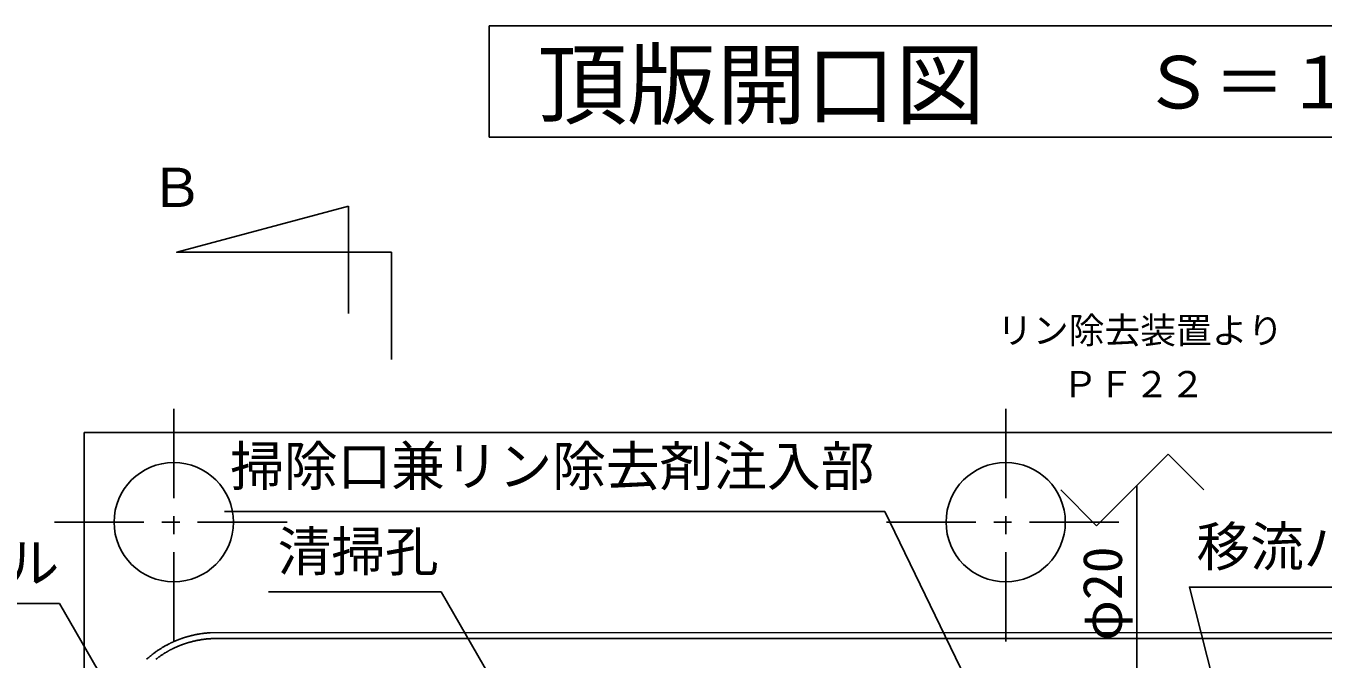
# Model space of a CAD drawing. Units: millimetres, scale not verified. Extents: x -24028 to 8910, y -6308 to 6308.
# Drawn here: x -6005 to -3830, y 1526 to 2587 of the extents above; entities that cross this region are included whole.
import ezdxf
from ezdxf.enums import TextEntityAlignment as Align

# ---------------------------------------------------------------- set-up
doc = ezdxf.new("R2010")
doc.units = ezdxf.units.MM
doc.header["$LTSCALE"] = 30
doc.linetypes.add('CHAIN1', pattern=[8, 5, -1, 1, -1])
for name, color, linetype, lineweight in [('0-4_08', 2, 'CHAIN1', 25), ('0-5_空気管', 3, 'Continuous', 25), ('0-6_07', 3, 'Continuous', 25), ('0-C_機器', 2, 'Continuous', 25)]:
    doc.layers.add(name, color=color, linetype=linetype, lineweight=lineweight)
doc.styles.add('ＭＳ ゴシック', font='')
doc.styles.get('ＭＳ ゴシック').set_extended_font_data('MS Gothic')

msp = doc.modelspace()

# ---------------------------------------------------------------- linework, layer by layer
at = {"layer": '0-4_08'}
for p, q in [((-5757.24, 1555.64), (-5757.24, 1955.64)), ((-4362.24, 1555.64), (-4362.24, 1955.64)), ((-5957.24, 1755.64), (-5557.24, 1755.64)), ((-4562.24, 1755.64), (-4162.24, 1755.64))]:
    msp.add_line(p, q, dxfattribs=at)
at = {"layer": '0-4_08', "linetype": 'Continuous'}
for centre in [(-5757.24, 1755.64), (-4362.24, 1755.64)]:
    msp.add_circle(centre, 100, dxfattribs=at)
at = {"layer": '0-5_空気管'}
for p, q in [((-5464.2, 2285.09), (-5464.2, 2105.09)), ((-5392.2, 2027.92), (-5392.2, 2207.92)), ((-4564.61, 1773.36), (-5671.91, 1773.36)), ((-4564.61, 1773.36), (-4142.26, 899.94)), ((-5308.63, 1638.85), (-5598.09, 1638.85)), ((-5004.52, 1112.1), (-5308.63, 1638.85)), ((-5948.89, 1619.65), (-6504.07, 1619.65)), ((-5650.02, 1101.99), (-5948.89, 1619.65))]:
    msp.add_line(p, q, dxfattribs=at)
for points in [[(-5392.2, 2207.92), (-5752.2, 2207.92), (-5464.2, 2285.09)], [(-3502.29, 1646.99), (-4054.16, 1646.99), (-3935.42, 1180.05)], [(-5722.97, 1566.69), (-5723.72, 1566.53), (-5724.47, 1566.36), (-5725.22, 1566.18), (-5725.99, 1566), (-5726.76, 1565.82), (-5727.53, 1565.63), (-5728.3, 1565.44), (-5729.05, 1565.25), (-5729.79, 1565.06), (-5730.5, 1564.88), (-5731.18, 1564.7), (-5731.84, 1564.52), (-5732.46, 1564.35), (-5733.05, 1564.19), (-5733.63, 1564.03), (-5734.19, 1563.87), (-5734.73, 1563.71), (-5735.27, 1563.55), (-5735.8, 1563.4), (-5736.33, 1563.23), (-5736.85, 1563.08), (-5737.37, 1562.92), (-5737.88, 1562.76), (-5738.39, 1562.6), (-5738.87, 1562.45), (-5739.34, 1562.3), (-5739.79, 1562.15), (-5740.22, 1562.02), (-5740.63, 1561.88), (-5741.02, 1561.75), (-5741.41, 1561.63), (-5741.78, 1561.5), (-5742.89, 1561.12), (-5743.26, 1560.99), (-5744.01, 1560.73), (-5744.38, 1560.6), (-5744.75, 1560.47), (-5745.11, 1560.34), (-5745.45, 1560.22)], [(-3038.52, 1570.64), (-5695.94, 1570.36), (-5696.44, 1570.33), (-5696.64, 1570.32), (-5696.9, 1570.3), (-5697.2, 1570.28), (-5697.54, 1570.26), (-5697.93, 1570.24), (-5698.37, 1570.21), (-5698.85, 1570.17), (-5699.38, 1570.13), (-5699.96, 1570.09), (-5700.57, 1570.04), (-5701.23, 1569.99), (-5701.93, 1569.93), (-5702.66, 1569.86), (-5703.41, 1569.79), (-5704.2, 1569.71), (-5705.01, 1569.62), (-5705.85, 1569.53), (-5706.71, 1569.42), (-5707.58, 1569.31), (-5708.46, 1569.2), (-5709.35, 1569.08), (-5710.26, 1568.95), (-5712.08, 1568.68), (-5712.99, 1568.54), (-5713.89, 1568.39), (-5714.79, 1568.24), (-5715.68, 1568.09), (-5716.56, 1567.94), (-5717.42, 1567.79), (-5718.27, 1567.63), (-5719.1, 1567.48), (-5719.9, 1567.32), (-5720.68, 1567.17), (-5721.45, 1567.01), (-5722.21, 1566.85), (-5722.97, 1566.69)], [(-5755.86, 1556.07), (-5756.24, 1555.91), (-5756.63, 1555.73), (-5757.05, 1555.55), (-5757.48, 1555.35), (-5757.93, 1555.15), (-5758.4, 1554.94), (-5758.87, 1554.73), (-5759.35, 1554.51), (-5759.84, 1554.28), (-5760.33, 1554.05), (-5760.84, 1553.81), (-5761.38, 1553.55), (-5761.94, 1553.28), (-5762.53, 1552.99), (-5763.17, 1552.68), (-5763.84, 1552.34), (-5764.57, 1551.98), (-5765.34, 1551.59), (-5766.15, 1551.17), (-5766.99, 1550.74), (-5767.87, 1550.28), (-5768.76, 1549.81), (-5769.68, 1549.31), (-5770.6, 1548.81), (-5771.54, 1548.3), (-5772.48, 1547.77), (-5773.44, 1547.22), (-5774.41, 1546.65), (-5775.41, 1546.07), (-5776.43, 1545.45), (-5777.47, 1544.81), (-5778.55, 1544.14), (-5779.65, 1543.44), (-5780.78, 1542.71), (-5781.93, 1541.96), (-5783.08, 1541.2), (-5784.23, 1540.43), (-5785.35, 1539.65), (-5786.46, 1538.89)], [(-5775.75, 1534.06), (-5775.07, 1534.5), (-5774.41, 1534.93), (-5773.76, 1535.34), (-5773.11, 1535.75), (-5772.46, 1536.15), (-5771.81, 1536.54), (-5771.16, 1536.94), (-5770.5, 1537.33), (-5769.83, 1537.73), (-5769.16, 1538.12), (-5768.48, 1538.51), (-5767.8, 1538.9), (-5767.14, 1539.28), (-5766.48, 1539.65), (-5765.85, 1540), (-5765.24, 1540.34), (-5764.65, 1540.66), (-5764.1, 1540.97), (-5763.56, 1541.25), (-5763.04, 1541.53), (-5762.54, 1541.79), (-5762.06, 1542.05), (-5761.58, 1542.29), (-5761.11, 1542.53), (-5760.65, 1542.77), (-5760.19, 1543), (-5759.74, 1543.22), (-5759.3, 1543.44), (-5758.88, 1543.64), (-5758.48, 1543.84), (-5758.1, 1544.03), (-5757.74, 1544.21), (-5757.4, 1544.37), (-5757.08, 1544.52), (-5756.79, 1544.66), (-5756.51, 1544.79), (-5756.24, 1544.92), (-5755.99, 1545.04), (-5755.73, 1545.16)], [(-5745.45, 1560.22), (-5745.79, 1560.09), (-5746.1, 1559.98), (-5746.41, 1559.87), (-5746.7, 1559.76), (-5746.98, 1559.66), (-5747.25, 1559.56), (-5747.52, 1559.45), (-5748.04, 1559.26), (-5748.3, 1559.16), (-5748.56, 1559.06), (-5748.81, 1558.96), (-5749.06, 1558.87), (-5749.31, 1558.77), (-5749.54, 1558.68), (-5749.77, 1558.59), (-5749.99, 1558.5), (-5750.2, 1558.42), (-5750.41, 1558.34), (-5750.8, 1558.18), (-5750.99, 1558.11), (-5751.19, 1558.03), (-5751.39, 1557.95), (-5751.6, 1557.86), (-5751.82, 1557.77), (-5752.04, 1557.68), (-5752.28, 1557.58), (-5752.52, 1557.48), (-5752.77, 1557.38), (-5753.03, 1557.28), (-5753.28, 1557.17), (-5753.54, 1557.06), (-5753.79, 1556.96), (-5754.05, 1556.85), (-5754.32, 1556.73), (-5754.59, 1556.62), (-5754.89, 1556.49), (-5755.19, 1556.36), (-5755.52, 1556.22), (-5755.86, 1556.07)], [(-5755.73, 1545.16), (-5755.49, 1545.27), (-5755.24, 1545.39), (-5754.99, 1545.5), (-5754.5, 1545.73), (-5754.27, 1545.83), (-5754.04, 1545.94), (-5753.82, 1546.04), (-5753.6, 1546.13), (-5753.4, 1546.22), (-5753.21, 1546.31), (-5753.02, 1546.4), (-5752.84, 1546.48), (-5752.65, 1546.56), (-5752.47, 1546.64), (-5752.29, 1546.72), (-5752.1, 1546.8), (-5751.72, 1546.97), (-5751.52, 1547.05), (-5751.32, 1547.14), (-5751.12, 1547.23), (-5750.93, 1547.31), (-5750.73, 1547.39), (-5750.54, 1547.48), (-5750.35, 1547.56), (-5750.17, 1547.63), (-5749.99, 1547.71), (-5749.81, 1547.78), (-5749.45, 1547.93), (-5749.27, 1548.01), (-5749.08, 1548.09), (-5748.89, 1548.17), (-5748.49, 1548.33), (-5748.29, 1548.41), (-5748.09, 1548.5), (-5747.89, 1548.58), (-5747.69, 1548.65), (-5747.5, 1548.73), (-5747.31, 1548.81), (-5747.13, 1548.88)], [(-5747.13, 1548.88), (-5746.94, 1548.96), (-5746.76, 1549.03), (-5746.57, 1549.1), (-5746.38, 1549.18), (-5746.18, 1549.26), (-5745.97, 1549.34), (-5745.76, 1549.42), (-5745.53, 1549.51), (-5745.29, 1549.6), (-5745.05, 1549.7), (-5744.81, 1549.79), (-5744.55, 1549.88), (-5744.3, 1549.98), (-5744.04, 1550.08), (-5743.79, 1550.18), (-5743.52, 1550.27), (-5743.26, 1550.37), (-5742.98, 1550.48), (-5742.69, 1550.58), (-5742.38, 1550.69), (-5742.05, 1550.81), (-5741.7, 1550.94), (-5741.33, 1551.07), (-5740.92, 1551.22), (-5740.5, 1551.37), (-5740.05, 1551.52), (-5739.59, 1551.68), (-5739.12, 1551.84), (-5738.64, 1552.01), (-5738.14, 1552.17), (-5737.64, 1552.34), (-5737.13, 1552.51), (-5736.61, 1552.68), (-5736.07, 1552.85), (-5735.51, 1553.03), (-5734.93, 1553.21), (-5734.33, 1553.39), (-5733.69, 1553.59), (-5733.02, 1553.79)], [(-5733.02, 1553.79), (-5732.32, 1553.99), (-5731.6, 1554.2), (-5730.86, 1554.41), (-5730.11, 1554.62), (-5729.36, 1554.83), (-5728.6, 1555.04), (-5727.85, 1555.24), (-5727.11, 1555.43), (-5726.37, 1555.62), (-5725.62, 1555.81), (-5724.87, 1556), (-5724.1, 1556.18), (-5723.3, 1556.36), (-5722.47, 1556.55), (-5721.6, 1556.74), (-5720.69, 1556.94), (-5719.74, 1557.14), (-5718.74, 1557.35), (-5717.69, 1557.55), (-5716.59, 1557.76), (-5715.46, 1557.98), (-5714.27, 1558.19), (-5713.04, 1558.4), (-5711.76, 1558.61), (-5710.45, 1558.82), (-5709.1, 1559.03), (-5707.74, 1559.23), (-5706.36, 1559.42), (-5704.98, 1559.6), (-5703.6, 1559.76), (-5702.23, 1559.91), (-5700.89, 1560.04), (-5699.57, 1560.15), (-5698.28, 1560.25), (-5697.03, 1560.33), (-5695.82, 1560.41), (-5694.67, 1560.47), (-5693.57, 1560.51), (-5692.54, 1560.55)], [(-5692.54, 1560.55), (-5691.57, 1560.58), (-5690.67, 1560.6), (-5689.85, 1560.62), (-5689.1, 1560.63), (-5688.44, 1560.64), (-5687.85, 1560.64), (-5687.35, 1560.64), (-3037.82, 1560.64)], [(-5786.46, 1538.89), (-5787.53, 1538.14), (-5788.57, 1537.4), (-5789.56, 1536.68), (-5790.52, 1535.97), (-5791.45, 1535.27), (-5792.36, 1534.58), (-5793.25, 1533.89), (-5794.12, 1533.2), (-5794.99, 1532.51), (-5795.85, 1531.81), (-5796.7, 1531.12), (-5797.54, 1530.42), (-5798.36, 1529.73), (-5799.16, 1529.06), (-5799.94, 1528.39), (-5800.68, 1527.75), (-5801.4, 1527.13), (-5802.08, 1526.54), (-5802.72, 1525.96)], [(-5786.96, 1526.1), (-5786.35, 1526.57), (-5785.74, 1527.04), (-5785.13, 1527.5), (-5784.52, 1527.96), (-5783.91, 1528.41), (-5783.3, 1528.86), (-5782.67, 1529.32), (-5782.03, 1529.78), (-5781.37, 1530.24), (-5780.69, 1530.72), (-5780, 1531.2), (-5779.29, 1531.69), (-5778.58, 1532.18), (-5777.86, 1532.66), (-5777.15, 1533.14), (-5776.44, 1533.6), (-5775.75, 1534.06)]]:
    msp.add_lwpolyline(points, dxfattribs=at)
at = {"layer": '0-6_07', "color": 7}
for p, q in [((-4089.82, 1869.76), (-4209.82, 1749.76)), ((-4029.82, 1809.76), (-4089.82, 1869.76)), ((-4209.82, 1749.76), (-4269.82, 1809.76))]:
    msp.add_line(p, q, dxfattribs=at)
at = {"layer": '0-6_07', "color": 6}
msp.add_line((-4142.24, 1268.25), (-4142.24, 1817.34), dxfattribs=at)
at = {"layer": '0-C_機器'}
msp.add_line((-5907.24, 1905.64), (-2817.24, 1905.64), dxfattribs=at)
at = {"layer": '0-C_機器', "color": 3}
msp.add_lwpolyline([(-3198.93, 2400.71), (-3198.93, 2587.02), (-5228.25, 2587.02), (-5228.25, 2400.71)], close=True, dxfattribs=at)
at = {"layer": '0-C_機器'}
msp.add_lwpolyline([(-5907.24, 1905.64), (-5907.24, 65.64), (-2817.24, 65.64)], dxfattribs=at)

# ---------------------------------------------------------------- texts
at = {"layer": '0-5_空気管', "color": 4, "style": 'ＭＳ ゴシック'}
for s, height, p in [('Ｂ', 65.98, (-5797.47, 2263.77)), ('リン除去装置より', 43.99, (-4376.68, 2041.84)), ('ＰＦ２２', 43.99, (-4267.38, 1951.71)), ('掃除口兼リン除去剤注入部', 65.98, (-5662.58, 1796.87)), ('清掃孔', 65.98, (-5583.09, 1653.85)), ('移流バッフル', 65.98, (-4042.29, 1661.99)), ('流入バッフル', 65.98, (-6489.07, 1634.65))]:
    msp.add_text(s, height=height, dxfattribs=at).set_placement(p, align=Align.BOTTOM_LEFT)
msp.add_text('φ20', height=65.98, rotation=90, dxfattribs=at).set_placement((-4147.4, 1556.88), align=Align.BOTTOM_LEFT)
at = {"layer": '0-C_機器', "color": 4, "style": 'ＭＳ ゴシック'}
for s, height, p in [('頂版開口図', 110, (-5147.01, 2400.75)), ('Ｓ＝１／３０', 87.98, (-4133.45, 2422.42))]:
    msp.add_text(s, height=height, dxfattribs=at).set_placement(p, align=Align.BOTTOM_LEFT)

doc.saveas('drawing.dxf')
